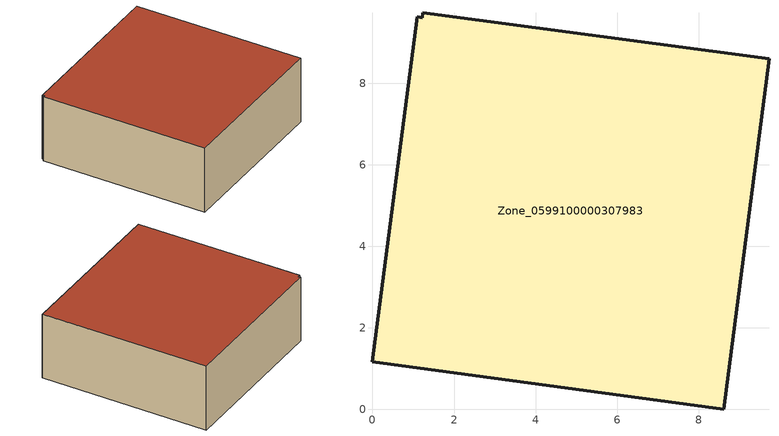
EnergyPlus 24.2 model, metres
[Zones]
Zone_0599100000307983
 floor ground (C_G): 1.09,9.63 1.22,9.62 1.23,9.73 9.73,8.61 8.62,0 0,1.17 z0
 wall outside (C_F): 8.62,0 9.73,8.61 1.23,9.73 1.22,9.62 1.09,9.63 0,1.17 8.62,0 z0:3.5
 roof outside (C_R): 1.22,9.62 1.09,9.63 0,1.17 8.62,0 9.73,8.61 1.23,9.73 z3.5
[BUILDING]
Pand.0599100000307983: North Axis=0; Terrain=City; Loads Convergence Tolerance Value=0.04; Temperature Convergence Tolerance Value=0.4; Solar Distribution=FullExterior; Maximum Number of Warmup Days=25; Minimum Number of Warmup Days=1
[Site:Location]
Rotterdam.The.Hague.AP_ZH_NLD Design_Conditions: Latitude=51.96; Longitude=4.45; Time Zone=1; Elevation=-4.5
[SITE:GROUNDTEMPERATURE:BUILDINGSURFACE]
18, 18, 18, 18, 18, 18, 18, 18, 18, 18, 18, 18
[MATERIAL] Thermal Absorptance=0.9; Solar Absorptance=0.7; Visible Absorptance=0.7
Name | Roughness | Thickness | Conductivity | Density | Specific Heat
G.TC.1946-1964 | MediumSmooth | 0.15 | 1 | 540 | 1210
F.TC.1946-1964 | Rough | 0.3 | 0.857143 | 1920 | 840
R.TC.1946-1964 | MediumRough | 0.2 | 0.235294 | 1500 | 1000
[CONSTRUCTION]
C_G: G.TC.1946-1964
C_F: F.TC.1946-1964
C_R: R.TC.1946-1964
[ZONE]
Zone_0599100000307983: Type=1; Multiplier=1; Ceiling Height=Autocalculate; Volume=Autocalculate; Floor Area=autocalculate; Part of Total Floor Area=Yes
[ZONEINFILTRATION:DESIGNFLOWRATE]
Infil_Zone_0599100000307983: Zone or ZoneList or Space or SpaceList=Zone_0599100000307983; Schedule=AlwaysOn; Design Flow Rate Calculation Method=Flow/Area; Flow Rate per Floor Area=0.003; Constant Term Coefficient=1; Temperature Term Coefficient=0; Velocity Term Coefficient=0; Velocity Squared Term Coefficient=0
[HVACTEMPLATE:ZONE:IDEALLOADSAIRSYSTEM]
Zone_0599100000307983: Maximum Heating Supply Air Temperature=50; Minimum Cooling Supply Air Temperature=13; Maximum Heating Supply Air Humidity Ratio=0.0156; Minimum Cooling Supply Air Humidity Ratio=0.0077; Heating Limit=NoLimit; Cooling Limit=NoLimit; Dehumidification Control Type=ConstantSensibleHeatRatio; Cooling Sensible Heat Ratio=0.7; Dehumidification Setpoint=60; Humidification Control Type=None; Humidification Setpoint=30; Outdoor Air Method=None; Outdoor Air Flow Rate per Person=0.00944; Outdoor Air Flow Rate per Zone Floor Area=0; Outdoor Air Flow Rate per Zone=0; Demand Controlled Ventilation Type=None; Outdoor Air Economizer Type=NoEconomizer; Heat Recovery Type=None; Sensible Heat Recovery Effectiveness=0.7; Latent Heat Recovery Effectiveness=0.65
[ZONECONTROL:THERMOSTAT]
ThermostatControl_Zone_0599100000307983: Zone or ZoneList=Zone_0599100000307983; Control Type Schedule=DualSetpointControlType; Control 1=Thermostat_Zone_0599100000307983; Temperature Difference Between Cutout And Setpoint=0
[THERMOSTATSETPOINT:DUALSETPOINT]
Thermostat_Zone_0599100000307983: Heating Setpoint Temperature Schedule=HeatingSetpoint_Zone_0599100000307983; Cooling Setpoint Temperature Schedule=CoolingSetpoint_Zone_0599100000307983
[SCHEDULE:COMPACT]
HeatingSetpoint_Zone_0599100000307983: Through: 12/31, For: AllDays, Until: 24:00, 21
CoolingSetpoint_Zone_0599100000307983: Through: 12/31, For: AllDays, Until: 24:00, 24
DualSetpointControlType: Through: 12/31, For: AllDays, Until: 24:00, 4
AlwaysOn: Through: 12/31, For: AllDays, Until: 24:00, 1
